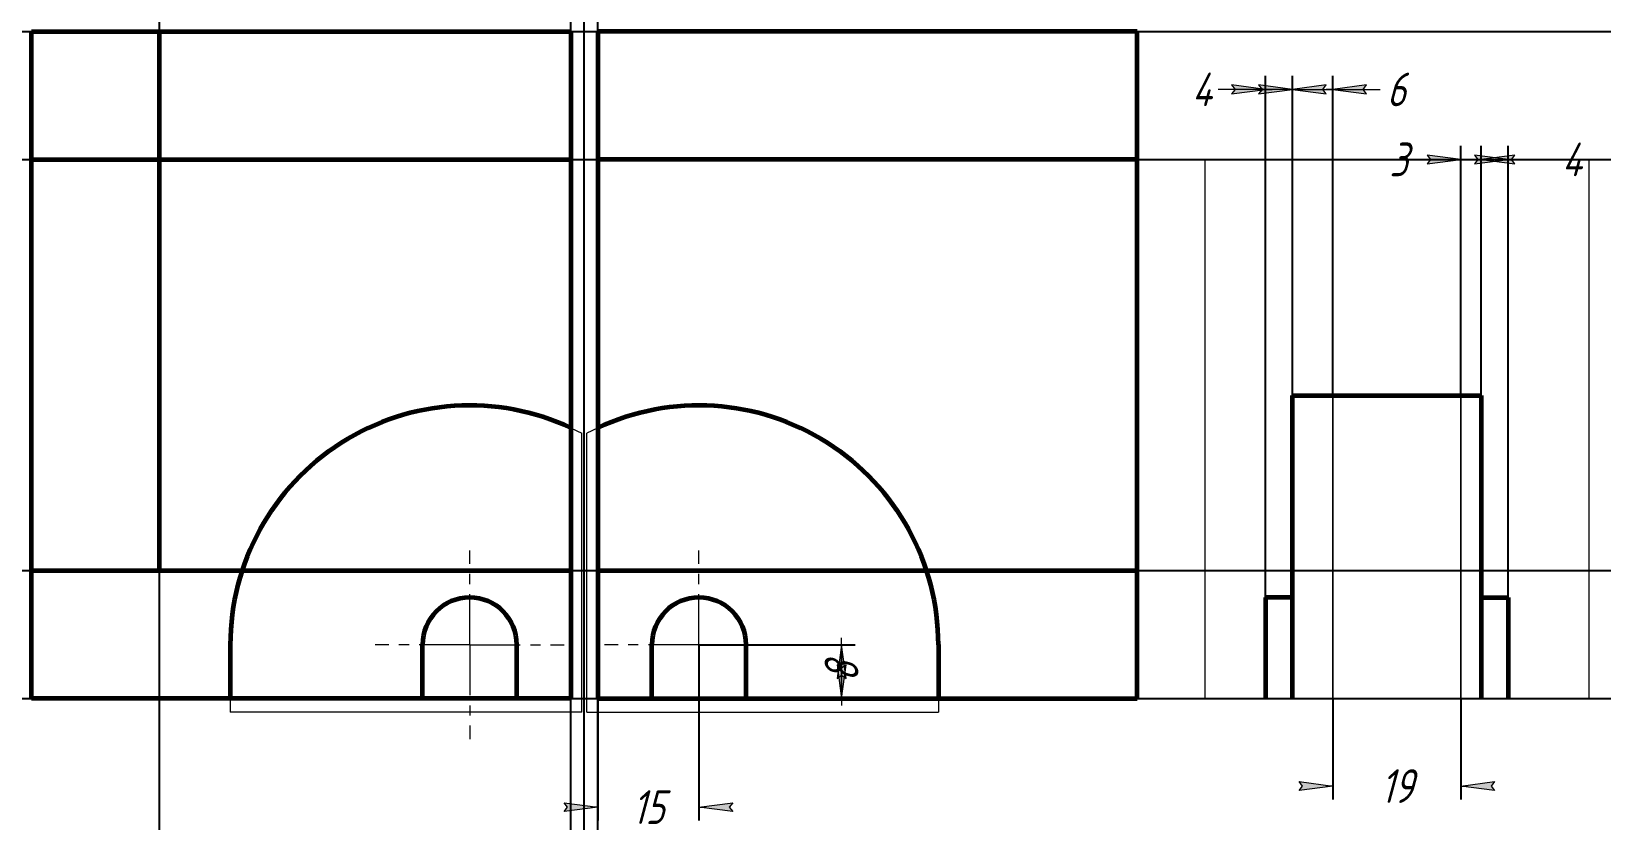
# Model space of a CAD drawing. Header units: millimetres. Extents: x -99 to 134, y -26 to 91.
import ezdxf

# ---------------------------------------------------------------- set-up
doc = ezdxf.new("R2010")
doc.units = ezdxf.units.MM
for name, pattern in [('K5LT_AXLED', [12, 7.5, -1.5, 1.5, -1.5]), ('K5LT_BASIC', [0]), ('K5LT_THIN', [0])]:
    doc.linetypes.add(name, pattern=pattern)
doc.styles.add('KDIMTEXTSTYLE', font='GOST_AU.SHX', dxfattribs={"width": 0.96, "oblique": 15, "height": 5})
doc.dimstyles.new('KDIMSTYLE (1.00)', dxfattribs={"dimtxt": 5, "dimasz": 1, "dimexe": 2, "dimexo": 0, "dimgap": 1, "dimtad": 1, "dimtxsty": 'KDIMTEXTSTYLE', "dimsah": 1, "dimcen": 0, "dimdle": 1, "dimadec": 0, "dimazin": 0, "dimtfac": 0.667, "dimtmove": 0, "dimatfit": 3, "dimfxl": 1, "dimtvp": 1, "dimtolj": 1, "dimtzin": 0, "dimarcsym": 0})

# ---------------------------------------------------------------- blocks, each defined once
blk = doc.blocks.new('U0')
at = {"color": 150, "linetype": 'K5LT_BASIC', "lineweight": 60, "true_color": 0x0080ff}
for p, q in [((65, 72), (-15, 72)), ((-15, 72), (-15, -8)), ((65, -8), (65, 72)), ((-15, -8), (65, -8))]:
    blk.add_line(p, q, dxfattribs=at)
blk = doc.blocks.new('U1')
at = {"color": 7, "linetype": 'K5LT_THIN', "lineweight": 18}
for p, q in [((94, 72), (75, 72)), ((75, 72), (75, -8)), ((94, -8), (94, 72)), ((75, -8), (94, -8))]:
    blk.add_line(p, q, dxfattribs=at)
blk = doc.blocks.new('U2')
at = {"color": 7, "linetype": 'K5LT_THIN', "lineweight": 18}
for p, q in [((113, 72), (94, 72)), ((94, 72), (94, -8)), ((113, -8), (113, 72)), ((94, -8), (113, -8))]:
    blk.add_line(p, q, dxfattribs=at)
blk = doc.blocks.new('U3')
at = {"color": 7, "linetype": 'K5LT_THIN', "lineweight": 18}
for p, q in [((132, 72), (113, 72)), ((113, 72), (113, -8)), ((132, -8), (132, 72)), ((113, -8), (132, -8))]:
    blk.add_line(p, q, dxfattribs=at)
blk = doc.blocks.new('U4')
at = {"color": 150, "linetype": 'K5LT_BASIC', "lineweight": 60, "true_color": 0x0080ff}
for p, q in [((-99.00000000000011, -7.999999999999879), (-99, 72.00000000000011)), ((-99, 72.00000000000011), (-19, 72)), ((-19, 72), (-19.00000000000011, -7.999999999999993)), ((-19.00000000000011, -7.999999999999993), (-99.00000000000011, -7.999999999999879))]:
    blk.add_line(p, q, dxfattribs=at)
blk = doc.blocks.new('U5')
at = {"color": 30, "linetype": 'K5LT_AXLED', "lineweight": 18, "true_color": 0xff8000}
for q in [(2.6e-15, 14), (-14, 2.6e-15), (-2.6e-15, -14), (14, -2.6e-15)]:
    blk.add_line((0, 0), q, dxfattribs=at)
blk = doc.blocks.new('U6')
at = {"color": 30, "linetype": 'K5LT_AXLED', "lineweight": 18, "true_color": 0xff8000}
for q in [(-34.00000000000009, 14.00000000000003), (-48.0000000000001, 4.57e-14), (-34.00000000000011, -13.99999999999997), (-20.0000000000001, 1.11e-14)]:
    blk.add_line((-34.0000000000001, 2.84e-14), q, dxfattribs=at)
blk = doc.blocks.new('KDIMARROW_02')
blk.add_hatch(color=0).paths.add_polyline_path([(4.5, -6e-16), (5, 0.6582624912261956), (0, 0), (5, -0.658262491226197)])
at = {"color": 0, "linetype": 'K5LT_THIN', "lineweight": 18}
for p, q in [((0, 0), (-1, 0)), ((5, 0.6582624912261956), (0, 0)), ((0, 0), (5, -0.658262491226197)), ((0, 0), (7, -9e-16)), ((4.5, -6e-16), (5, 0.6582624912261956)), ((5, -0.658262491226197), (4.5, -6e-16))]:
    blk.add_line(p, q, dxfattribs=at)
blk = doc.blocks.new('KDIMARROW_01')
blk.add_hatch(color=0).paths.add_polyline_path([(-5, -0.6582624912261956), (0, 0), (-5, 0.658262491226197), (-4.5, 6e-16)])
at = {"color": 0, "linetype": 'K5LT_THIN', "lineweight": 18}
for p, q in [((-4.5, 6e-16), (-5, 0.658262491226197)), ((-5, 0.658262491226197), (0, 0)), ((0, 0), (-5, -0.6582624912261956)), ((-5, -0.6582624912261956), (-4.5, 6e-16)), ((0, 0), (-1, 0))]:
    blk.add_line(p, q, dxfattribs=at)

msp = doc.modelspace()

# ---------------------------------------------------------------- linework, layer by layer
at = {"color": 150, "linetype": 'K5LT_BASIC', "lineweight": 60, "true_color": 0x0080ff}
for p, q in [((-99, 72.00000000000011), (-99, 91)), ((-99, 91), (-18.99999999999996, 91)), ((-80.00000000000009, 11), (-79.99999999999997, 91)), ((-18.99999999999996, 91), (-19, 72)), ((65, 91), (-15, 91)), ((-15, 91), (-15, 72)), ((65, 72), (65, 91)), ((88, -8), (88, 36.99999974804495)), ((88, 36.99999974804495), (116, 36.99999974804495)), ((116, 36.99999974804495), (116, -8)), ((-99.00000000000009, 11), (-19.00000000000012, 11)), ((-15, 10.99999999999999), (65, 11)), ((88, 7), (84, 7.000000000000001)), ((84, 7.000000000000001), (84, -7.999999999999999)), ((116, 7), (120, 7)), ((120, 7), (120, -8)), ((-69.49999645388704, 0.0158673884119511), (-69.49999645388705, -7.999999999999921)), ((-41.00000000000011, -7.999999999999962), (-41.0000000000001, 3.66e-14)), ((-27.00000000000011, -7.999999999999982), (-27.0000000000001, 1.85e-14)), ((-7, -8), (-7, 0)), ((35.49999645388694, 0.0158673884118723), (35.49999645388694, -8)), ((7, -8), (7, -1.8e-15))]:
    msp.add_line(p, q, dxfattribs=at)
at = {"color": 7, "linetype": 'K5LT_THIN', "lineweight": 18}
for p, q in [((-18.93259739380951, 32.14379222653984), (-17.37707453569905, 31.40940046280067)), ((-17.37707453569911, -9.999999999999995), (-17.37707453569905, 31.40940046280067)), ((-15.06740260619054, 32.14379222653983), (-16.622925464301, 31.40940046280067)), ((-16.622925464301, -10), (-16.622925464301, 31.40940046280066)), ((-69.49999645388705, -7.999999999999921), (-69.49999645388705, -9.999999999999922)), ((35.49999645388694, -8), (35.49999645388694, -10)), ((-17.37707453569911, -9.999999999999995), (-69.49999645388705, -9.999999999999922)), ((-16.622925464301, -10), (35.49999645388694, -10))]:
    msp.add_line(p, q, dxfattribs=at)
at = {"color": 232, "true_color": 0xc52b79}
for p, direction in [((-109.2469344996721, 91), (1, 0)), ((-80.00000000000003, 53.52727325908877), (1.171455364582524e-15, 1)), ((-19, 72), (1.960053859272353e-15, 1)), ((-17, 47.54999835895879), (1.83697019872103e-16, 1)), ((-15, 72), (1.83697019872103e-16, 1)), ((65, 72), (1, 0)), ((-112.730272464775, 11), (1, 0)), ((65, -8), (1, 0))]:
    msp.add_xline(p, direction, dxfattribs=at)
at = {"color": 150, "linetype": 'K5LT_BASIC', "lineweight": 60, "true_color": 0x0080ff}
for centre, radius, start, end in [((-34.0000000000001, 2.84e-14), 35.5, 64.88516511385536, 180.0256094202299), ((0, 0), 35.5, 359.97439057977, 115.1148348861446), ((-34.0000000000001, 2.84e-14), 7, 0, 179.9999999999999), ((0, 0), 7, 0, 180)]:
    msp.add_arc(centre, radius, start, end, dxfattribs=at)

# ---------------------------------------------------------------- block references
for name in ['U4', 'U0', 'U1', 'U2', 'U3', 'U6', 'U5']:
    msp.add_blockref(name, (0, 0))

# ---------------------------------------------------------------- dimensions: what is measured, and where the dimension line sits
at = {"color": 7}
for base, p1, p2, location, override in [((88.00000000000001, 82.39745101792172), (84, 7.000000000000001), (88, 7), (74.5686459541321, 82.39745101792172), {"dimexo": 0, "dimpost": '\\H5.0;\\W0.965;\\Q15;<>', "dimblk1": 'KDIMARROW_02', "dimblk2": 'KDIMARROW_02', "dimse1": 0, "dimse2": 0, "dimclrt": 7, "dimtolj": 1}), ((93.99999999999997, 82.39745101792172), (88, 36.99999974804495), (94, 36.99999974804496), (103.4113540458679, 82.39745101792172), {"dimexo": 0, "dimpost": '\\H5.0;\\W0.965;\\Q15;<>', "dimblk1": 'KDIMARROW_02', "dimblk2": 'KDIMARROW_02', "dimse1": 0, "dimse2": 0, "dimclrt": 7, "dimtolj": 1}), ((116, 72), (113, 36.99999974804496), (116, 36.99999974804495), (103.7570834064484, 72), {"dimexo": 0, "dimpost": '\\H5.0;\\W0.965;\\Q15;<>', "dimblk1": 'KDIMARROW_02', "dimblk2": 'KDIMARROW_02', "dimse1": 0, "dimse2": 0, "dimclrt": 7, "dimtolj": 1}), ((116, 72), (120, 7), (116, 7), (129.4313540458679, 72), {"dimexo": 0, "dimpost": '\\H5.0;\\W0.965;\\Q15;<>', "dimblk1": 'KDIMARROW_02', "dimblk2": 'KDIMARROW_02', "dimse1": 0, "dimse2": 0, "dimclrt": 7, "dimtolj": 1}), ((-15, -24.09428316709662), (0, 0), (-15, -8), (-7.500000000000004, -24.09428316709662), {"dimexo": 0, "dimpost": '\\H5.0;\\W0.965;\\Q15;<>', "dimblk1": 'KDIMARROW_01', "dimblk2": 'KDIMARROW_01', "dimse1": 0, "dimse2": 0, "dimclrt": 7, "dimtolj": 1}), ((94, -20.97018059782275), (113, -8), (94, -8), (103.5, -20.97018059782275), {"dimexo": 0, "dimpost": '\\H5.0;\\W0.965;\\Q15;<>', "dimblk1": 'KDIMARROW_01', "dimblk2": 'KDIMARROW_01', "dimse1": 0, "dimse2": 0, "dimclrt": 7, "dimtolj": 1})]:
    msp.add_linear_dim(base=base, p1=p1, p2=p2, location=location, dimstyle='KDIMSTYLE (1.00)', override=override, dxfattribs=at).render()
msp.add_linear_dim(base=(21.14988140417307, -8.000000000000002), p1=(0, 0), p2=(-15, -8), angle=90, location=(21.14988140417307, -4.000000000000002), dimstyle='KDIMSTYLE (1.00)', override={"dimexo": 0, "dimpost": '\\H5.0;\\W0.965;\\Q15;<>', "dimblk1": 'KDIMARROW_02', "dimblk2": 'KDIMARROW_02', "dimse1": 0, "dimse2": 0, "dimclrt": 7, "dimtolj": 1}, dxfattribs=at).render()

doc.saveas('drawing.dxf')
